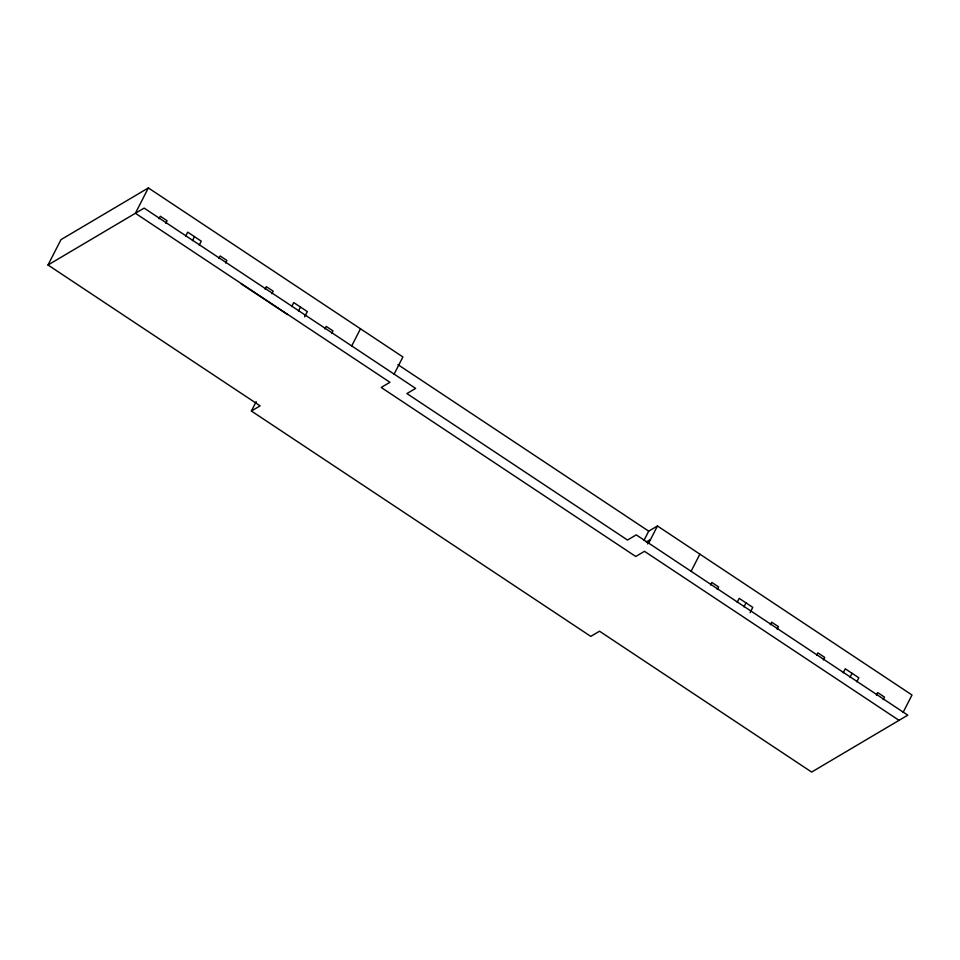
<?xml version="1.0" encoding="UTF-8"?>
<svg xmlns="http://www.w3.org/2000/svg" width="960" height="960" viewBox="0 0 960 960"><rect width="100%" height="100%" fill="white"/><g stroke="black" fill="none" stroke-linecap="round" stroke-linejoin="round"><path stroke-width="1.44" d="M48 264.996L144.132 208.104L415.644 388.392L406.908 393.564L627.516 540.048L636.252 534.876L907.776 715.164L811.644 772.068L599.52 631.212L590.784 636.384L251.388 411.024L260.124 405.852L48 264.996L60.972 239.664L148.356 187.932L402.9 356.952L394.032 374.292M148.356 187.932L135.396 213.276L389.94 382.296L381.204 387.468L635.748 556.488L644.484 551.316L899.028 720.336M159.012 218.772L160.308 216.24L167.088 220.74L165.792 223.272M185.664 236.1L187.68 232.152L201.264 241.164L199.248 245.112M192.456 240.6L194.472 236.664M218.832 258.492L220.128 255.96L226.908 260.46L225.612 262.992M265.068 289.2L266.364 286.668L273.156 291.168L271.86 293.7M291.732 306.516L293.748 302.58L307.32 311.592L304.632 316.848M298.512 311.028L300.528 307.092M251.388 411.024L256.164 401.688M324.888 328.92L326.184 326.388L332.976 330.888L331.68 333.42M351.612 346.128L360.48 328.788M643.932 540.492L648.708 531.156L657.456 525.984L912 695.004L903.132 712.344M647.652 543.948L649.668 540.012L646.164 542.076M648.576 543.312L657.456 525.984M691.008 571.488L699.876 554.148M710.532 584.988L711.828 582.456L718.608 586.956L717.312 589.488M737.184 602.316L739.2 598.368L752.784 607.38L750.096 612.636M743.976 606.816L745.992 602.88M770.352 624.708L771.648 622.176L778.428 626.676L777.132 629.208M816.588 655.416L817.884 652.872L824.676 657.384L823.38 659.916M843.252 672.732L845.268 668.796L858.84 677.808L856.824 681.756M850.032 677.244L852.048 673.308M876.408 695.136L877.704 692.604L884.496 697.104L883.2 699.636M397.908 364.62L648.708 531.156M241.236 283.824L287.472 314.532"/></g></svg>
